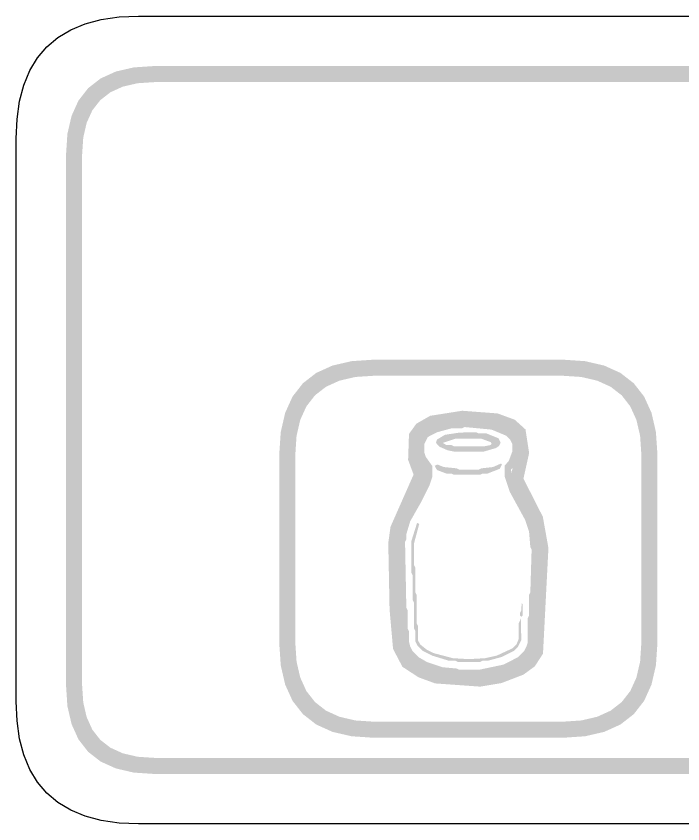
# Model space of a CAD drawing. Header units: millimetres. Extents: x 6 to 594, y 82 to 394.
# Drawn here: x 345.96 to 362.53, y 183.76 to 203.84 of the extents above; entities that cross this region are included whole.
import ezdxf

# ---------------------------------------------------------------- set-up
doc = ezdxf.new("R2010")
doc.units = ezdxf.units.MM
doc.layers.add('CUT', color=1, linetype='Continuous')
doc.layers.add('RASTER', color=7, linetype='Continuous')

msp = doc.modelspace()

# ---------------------------------------------------------------- hatches: boundary and pattern name
at = {"layer": 'RASTER'}
h = msp.add_hatch(color=7, dxfattribs=at)
h.paths.add_polyline_path([(347.2, 200.4), (347.234, 200.916), (347.338, 201.363), (347.509, 201.741), (347.75, 202.05), (348.059, 202.291), (348.438, 202.463), (348.884, 202.566), (349.4, 202.6), (406.6, 202.6), (407.116, 202.566), (407.563, 202.463), (407.941, 202.291), (408.25, 202.05), (408.491, 201.741), (408.663, 201.363), (408.766, 200.916), (408.8, 200.4), (408.8, 187.2), (408.766, 186.684), (408.662, 186.238), (408.491, 185.859), (408.25, 185.55), (407.941, 185.309), (407.563, 185.138), (407.116, 185.034), (406.6, 185), (349.4, 185), (348.884, 185.034), (348.438, 185.138), (348.059, 185.309), (347.75, 185.55), (347.509, 185.859), (347.338, 186.238), (347.234, 186.684), (347.2, 187.2)])
h.paths.add_polyline_path([(347.6, 200.4), (347.6, 187.2), (347.628, 186.778), (347.713, 186.413), (347.853, 186.103), (348.05, 185.85), (348.303, 185.653), (348.612, 185.513), (348.978, 185.428), (349.4, 185.4), (406.6, 185.4), (407.022, 185.428), (407.388, 185.513), (407.697, 185.653), (407.95, 185.85), (408.147, 186.103), (408.287, 186.413), (408.372, 186.778), (408.4, 187.2), (408.4, 200.4), (408.372, 200.822), (408.287, 201.188), (408.147, 201.497), (407.95, 201.75), (407.697, 201.947), (407.388, 202.088), (407.022, 202.172), (406.6, 202.2), (349.4, 202.2), (348.978, 202.172), (348.612, 202.088), (348.303, 201.947), (348.05, 201.75), (347.853, 201.497), (347.713, 201.188), (347.628, 200.822), (347.6, 200.4)])
h = msp.add_hatch(color=7, dxfattribs=at)
h.paths.add_polyline_path([(352.5, 192.95), (352.537, 193.501), (352.647, 193.978), (352.83, 194.382), (353.088, 194.713), (353.418, 194.97), (353.822, 195.153), (354.299, 195.263), (354.85, 195.3), (359.55, 195.3), (360.101, 195.263), (360.578, 195.153), (360.982, 194.97), (361.312, 194.713), (361.57, 194.382), (361.753, 193.978), (361.863, 193.501), (361.9, 192.95), (361.9, 188.25), (361.863, 187.699), (361.753, 187.222), (361.57, 186.818), (361.313, 186.488), (360.982, 186.23), (360.578, 186.047), (360.101, 185.937), (359.55, 185.9), (354.85, 185.9), (354.299, 185.937), (353.822, 186.047), (353.418, 186.23), (353.088, 186.488), (352.83, 186.818), (352.647, 187.222), (352.537, 187.699), (352.5, 188.25)])
h.paths.add_polyline_path([(352.9, 192.95), (352.9, 188.25), (352.93, 187.793), (353.022, 187.397), (353.174, 187.062), (353.388, 186.788), (353.662, 186.574), (353.997, 186.422), (354.393, 186.33), (354.85, 186.3), (359.55, 186.3), (360.007, 186.33), (360.403, 186.422), (360.738, 186.574), (361.013, 186.788), (361.226, 187.062), (361.378, 187.397), (361.47, 187.793), (361.5, 188.25), (361.5, 192.95), (361.47, 193.407), (361.378, 193.803), (361.226, 194.138), (361.013, 194.413), (360.738, 194.626), (360.403, 194.778), (360.007, 194.87), (359.55, 194.9), (354.85, 194.9), (354.393, 194.87), (353.997, 194.778), (353.662, 194.626), (353.388, 194.413), (353.174, 194.138), (353.022, 193.803), (352.93, 193.407), (352.9, 192.95)])
h = msp.add_hatch(color=7, dxfattribs=at)
h.paths.add_polyline_path([(357.046, 194.03), (357.928, 193.963), (358.354, 193.807), (358.621, 193.565), (358.711, 192.978), (358.57, 192.343), (359.052, 191.394), (359.191, 190.617), (359.056, 187.991), (358.853, 187.676), (358.571, 187.47), (358.026, 187.26), (357.497, 187.171), (356.376, 187.251), (355.962, 187.403), (355.562, 187.664), (355.329, 188.108), (355.242, 189.089), (355.21, 190.745), (355.266, 191.146), (355.839, 192.443), (355.703, 192.809), (355.725, 193.455), (355.909, 193.709), (356.25, 193.904)])
h.paths.add_polyline_path([(357.059, 193.708), (356.358, 193.597), (356.128, 193.465), (356.042, 193.346), (356.025, 192.862), (356.185, 192.432), (355.576, 191.057), (355.53, 190.726), (355.562, 189.107), (355.642, 188.2), (355.807, 187.886), (356.107, 187.691), (356.444, 187.567), (357.481, 187.493), (357.941, 187.571), (358.417, 187.753), (358.616, 187.9), (358.741, 188.092), (358.869, 190.597), (358.745, 191.291), (358.232, 192.301), (358.386, 192.989), (358.322, 193.404), (358.185, 193.528), (357.859, 193.647), (357.059, 193.708)])
h = msp.add_hatch(color=7, dxfattribs=at)
h.paths.add_polyline_path([(356.856, 193.776), (357.521, 193.786), (357.585, 193.754), (357.714, 193.754), (358.067, 193.658), (358.301, 193.539), (358.366, 193.474), (358.452, 193.304), (358.484, 193.08), (358.452, 193.015), (358.452, 192.855), (358.366, 192.685), (358.26, 192.566), (358.292, 192.309), (358.475, 191.914), (358.838, 191.249), (358.934, 190.8), (358.934, 189.772), (358.902, 189.708), (358.902, 189.034), (358.87, 188.97), (358.87, 188.295), (358.838, 188.135), (358.751, 187.965), (358.526, 187.74), (358.067, 187.525), (357.65, 187.428), (357.425, 187.428), (357.361, 187.396), (357.039, 187.396), (356.975, 187.428), (356.558, 187.46), (356.237, 187.557), (355.874, 187.74), (355.681, 187.932), (355.595, 188.103), (355.53, 188.359), (355.498, 189.323), (355.466, 189.387), (355.466, 190.896), (355.595, 191.346), (356.076, 192.245), (356.14, 192.469), (356.131, 192.588), (356.034, 192.685), (355.948, 192.855), (355.916, 193.208), (356.034, 193.474), (356.163, 193.571), (356.526, 193.722)])
h.paths.add_polyline_path([(357.104, 193.625), (357.039, 193.593), (356.783, 193.593), (356.429, 193.497), (356.195, 193.378), (356.108, 193.208), (356.108, 192.983), (356.14, 192.887), (356.301, 192.662), (356.301, 192.373), (356.237, 192.18), (356.034, 191.773), (355.755, 191.281), (355.659, 190.96), (355.659, 190.832), (355.627, 190.768), (355.659, 189.13), (355.691, 189.066), (355.691, 188.616), (355.723, 188.552), (355.723, 188.295), (355.755, 188.167), (355.81, 188.061), (355.97, 187.9), (356.173, 187.782), (356.558, 187.653), (356.911, 187.621), (356.975, 187.589), (357.457, 187.589), (358.067, 187.717), (358.43, 187.9), (358.59, 188.061), (358.645, 188.167), (358.677, 188.263), (358.677, 188.873), (358.709, 188.937), (358.709, 189.451), (358.741, 189.515), (358.773, 190.575), (358.741, 190.639), (358.709, 191.025), (358.613, 191.314), (358.227, 192.02), (358.099, 192.405), (358.099, 192.662), (358.205, 192.781), (358.292, 193.015), (358.292, 193.208), (358.237, 193.314), (358.141, 193.41), (357.778, 193.561)])
h.paths.add_polyline_path([(356.985, 193.487), (357.393, 193.497), (357.457, 193.465), (357.65, 193.465), (357.948, 193.346), (358.003, 193.24), (357.961, 193.153), (357.884, 193.102), (357.585, 193.015), (356.847, 193.015), (356.686, 193.047), (356.484, 193.134), (356.42, 193.198), (356.397, 193.24), (356.42, 193.314), (356.622, 193.433)])
h.paths.add_polyline_path([(356.879, 193.336), (356.567, 193.23), (356.654, 193.176), (356.783, 193.176), (356.847, 193.144), (357.585, 193.144), (357.746, 193.176), (357.778, 193.208), (357.755, 193.25), (357.521, 193.336)])
h.paths.add_polyline_path([(358.012, 192.717), (358.035, 192.694), (357.98, 192.588), (357.682, 192.469), (357.553, 192.469), (357.489, 192.437), (356.847, 192.437), (356.783, 192.469), (356.654, 192.469), (356.42, 192.556), (356.365, 192.662), (356.429, 192.694), (356.59, 192.63), (356.911, 192.598), (356.975, 192.566), (357.457, 192.566), (357.521, 192.598), (357.81, 192.63)])
h.paths.add_polyline_path([(355.925, 191.24), (355.98, 191.217), (355.851, 190.736), (355.851, 190.19), (355.884, 190.125), (355.884, 189.515), (355.916, 189.451), (355.916, 188.745), (355.948, 188.681), (355.948, 188.327), (356.002, 188.221), (356.163, 188.093), (356.333, 188.006), (356.815, 187.878), (357.21, 187.855), (357.617, 187.878), (357.906, 187.942), (358.301, 188.125), (358.398, 188.221), (358.452, 188.359), (358.452, 188.745), (358.507, 188.864), (358.516, 188.327), (358.43, 188.157), (358.333, 188.061), (358.035, 187.91), (357.682, 187.814), (357.553, 187.814), (357.489, 187.782), (356.943, 187.782), (356.879, 187.814), (356.718, 187.814), (356.301, 187.942), (356.067, 188.061), (355.938, 188.189), (355.884, 188.295), (355.884, 188.552), (355.851, 188.616), (355.851, 189.259), (355.819, 189.323), (355.819, 189.933), (355.787, 189.997), (355.787, 190.8)])
h.paths.add_polyline_path([(358.526, 189.249), (358.549, 189.226), (358.549, 188.937), (358.516, 188.905), (358.484, 188.937), (358.484, 189.002), (358.516, 189.066)])

# ---------------------------------------------------------------- linework, layer by layer
at = {"layer": 'CUT'}
msp.add_lwpolyline([(407.001, 183.76), (348.999, 183.76), (348.517, 183.781), (348.075, 183.844), (347.675, 183.949), (347.315, 184.097), (346.997, 184.288), (346.722, 184.522), (346.488, 184.797), (346.297, 185.115), (346.149, 185.475), (346.044, 185.875), (345.981, 186.317), (345.96, 186.799), (345.96, 200.801), (345.981, 201.283), (346.044, 201.725), (346.149, 202.125), (346.297, 202.485), (346.488, 202.803), (346.722, 203.078), (346.997, 203.312), (347.315, 203.503), (347.675, 203.651), (348.075, 203.756), (348.517, 203.819), (348.999, 203.84), (407.001, 203.84)], dxfattribs=at)

doc.saveas('drawing.dxf')
